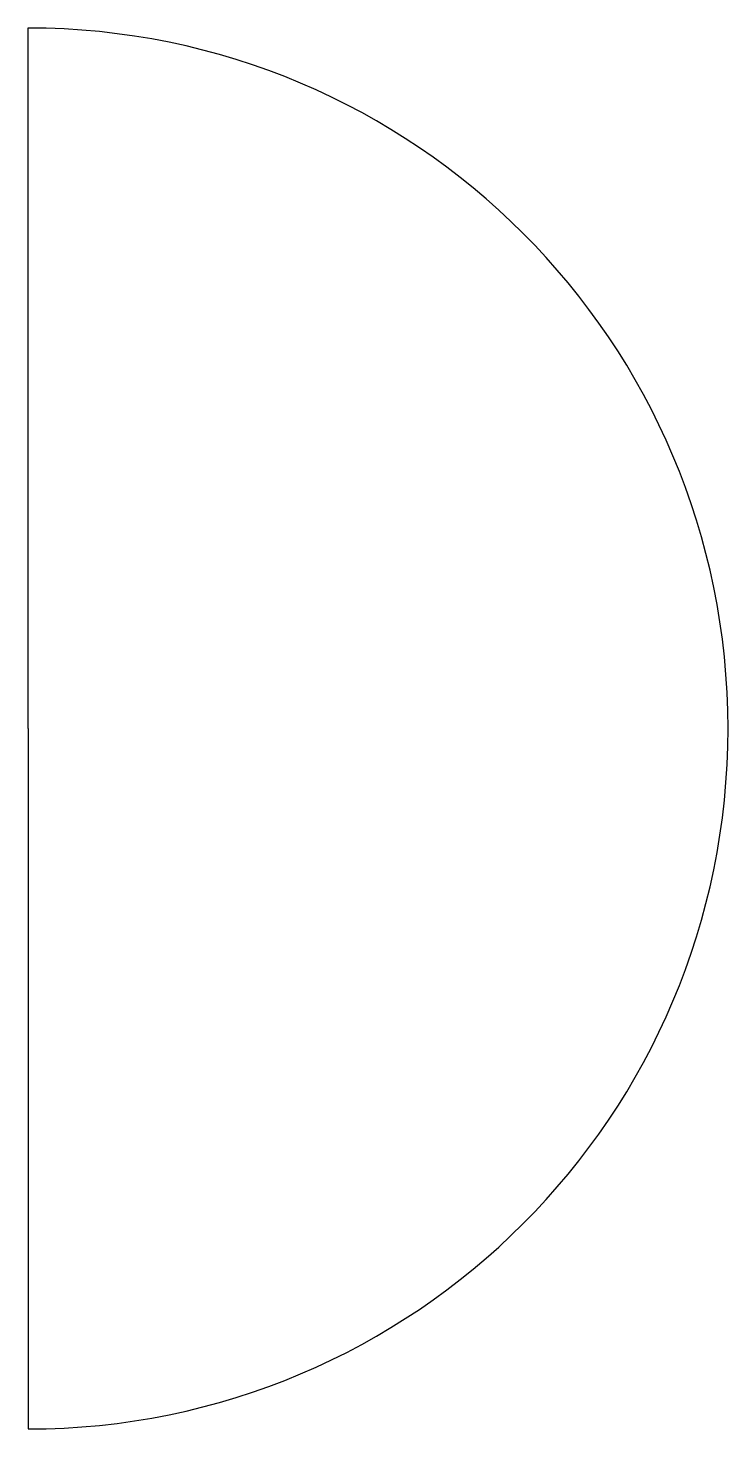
# Model space of a CAD drawing. Header units: millimetres. Extents: x -0.1 to 16.3, y 17.3 to 50.
import ezdxf

# ---------------------------------------------------------------- set-up
doc = ezdxf.new("R2010")
doc.units = ezdxf.units.MM
doc.layers.get('0').update_dxf_attribs({"linetype": 'CONTINUOUS'})

msp = doc.modelspace()

# ---------------------------------------------------------------- linework, layer by layer
for q in [(-0.066, 49.989), (-0.066, 17.338)]:
    msp.add_line((-0.066, 33.663), q)
msp.add_arc((-0.066, 33.663), 16.325, -90, 90)

doc.saveas('drawing.dxf')
